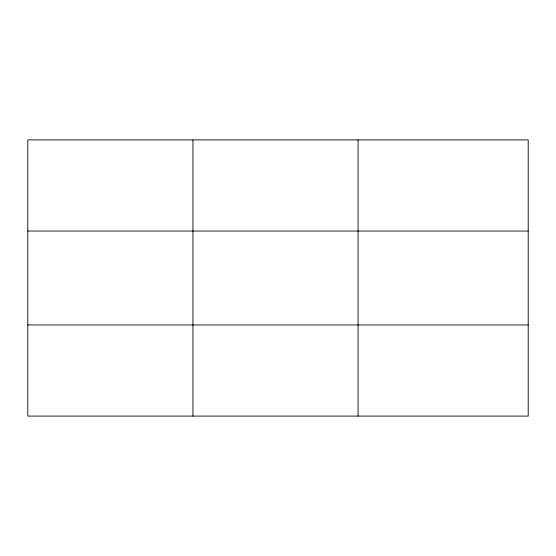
<?xml version="1.0" encoding="UTF-8"?>
<svg xmlns="http://www.w3.org/2000/svg" width="556" height="556" viewBox="0 0 556 556"><rect width="100%" height="100%" fill="white"/><g stroke="black" fill="none" stroke-linecap="round" stroke-linejoin="round"><path stroke-width="0.83" d="M192.932 416.096L192.932 139.904M358.064 416.096L358.064 139.904M528.2 231.046L528.2 139.904L27.8 139.904L27.8 416.096L528.2 416.096L528.2 231.046L27.8 231.046M27.8 324.954L528.2 324.954"/></g></svg>
